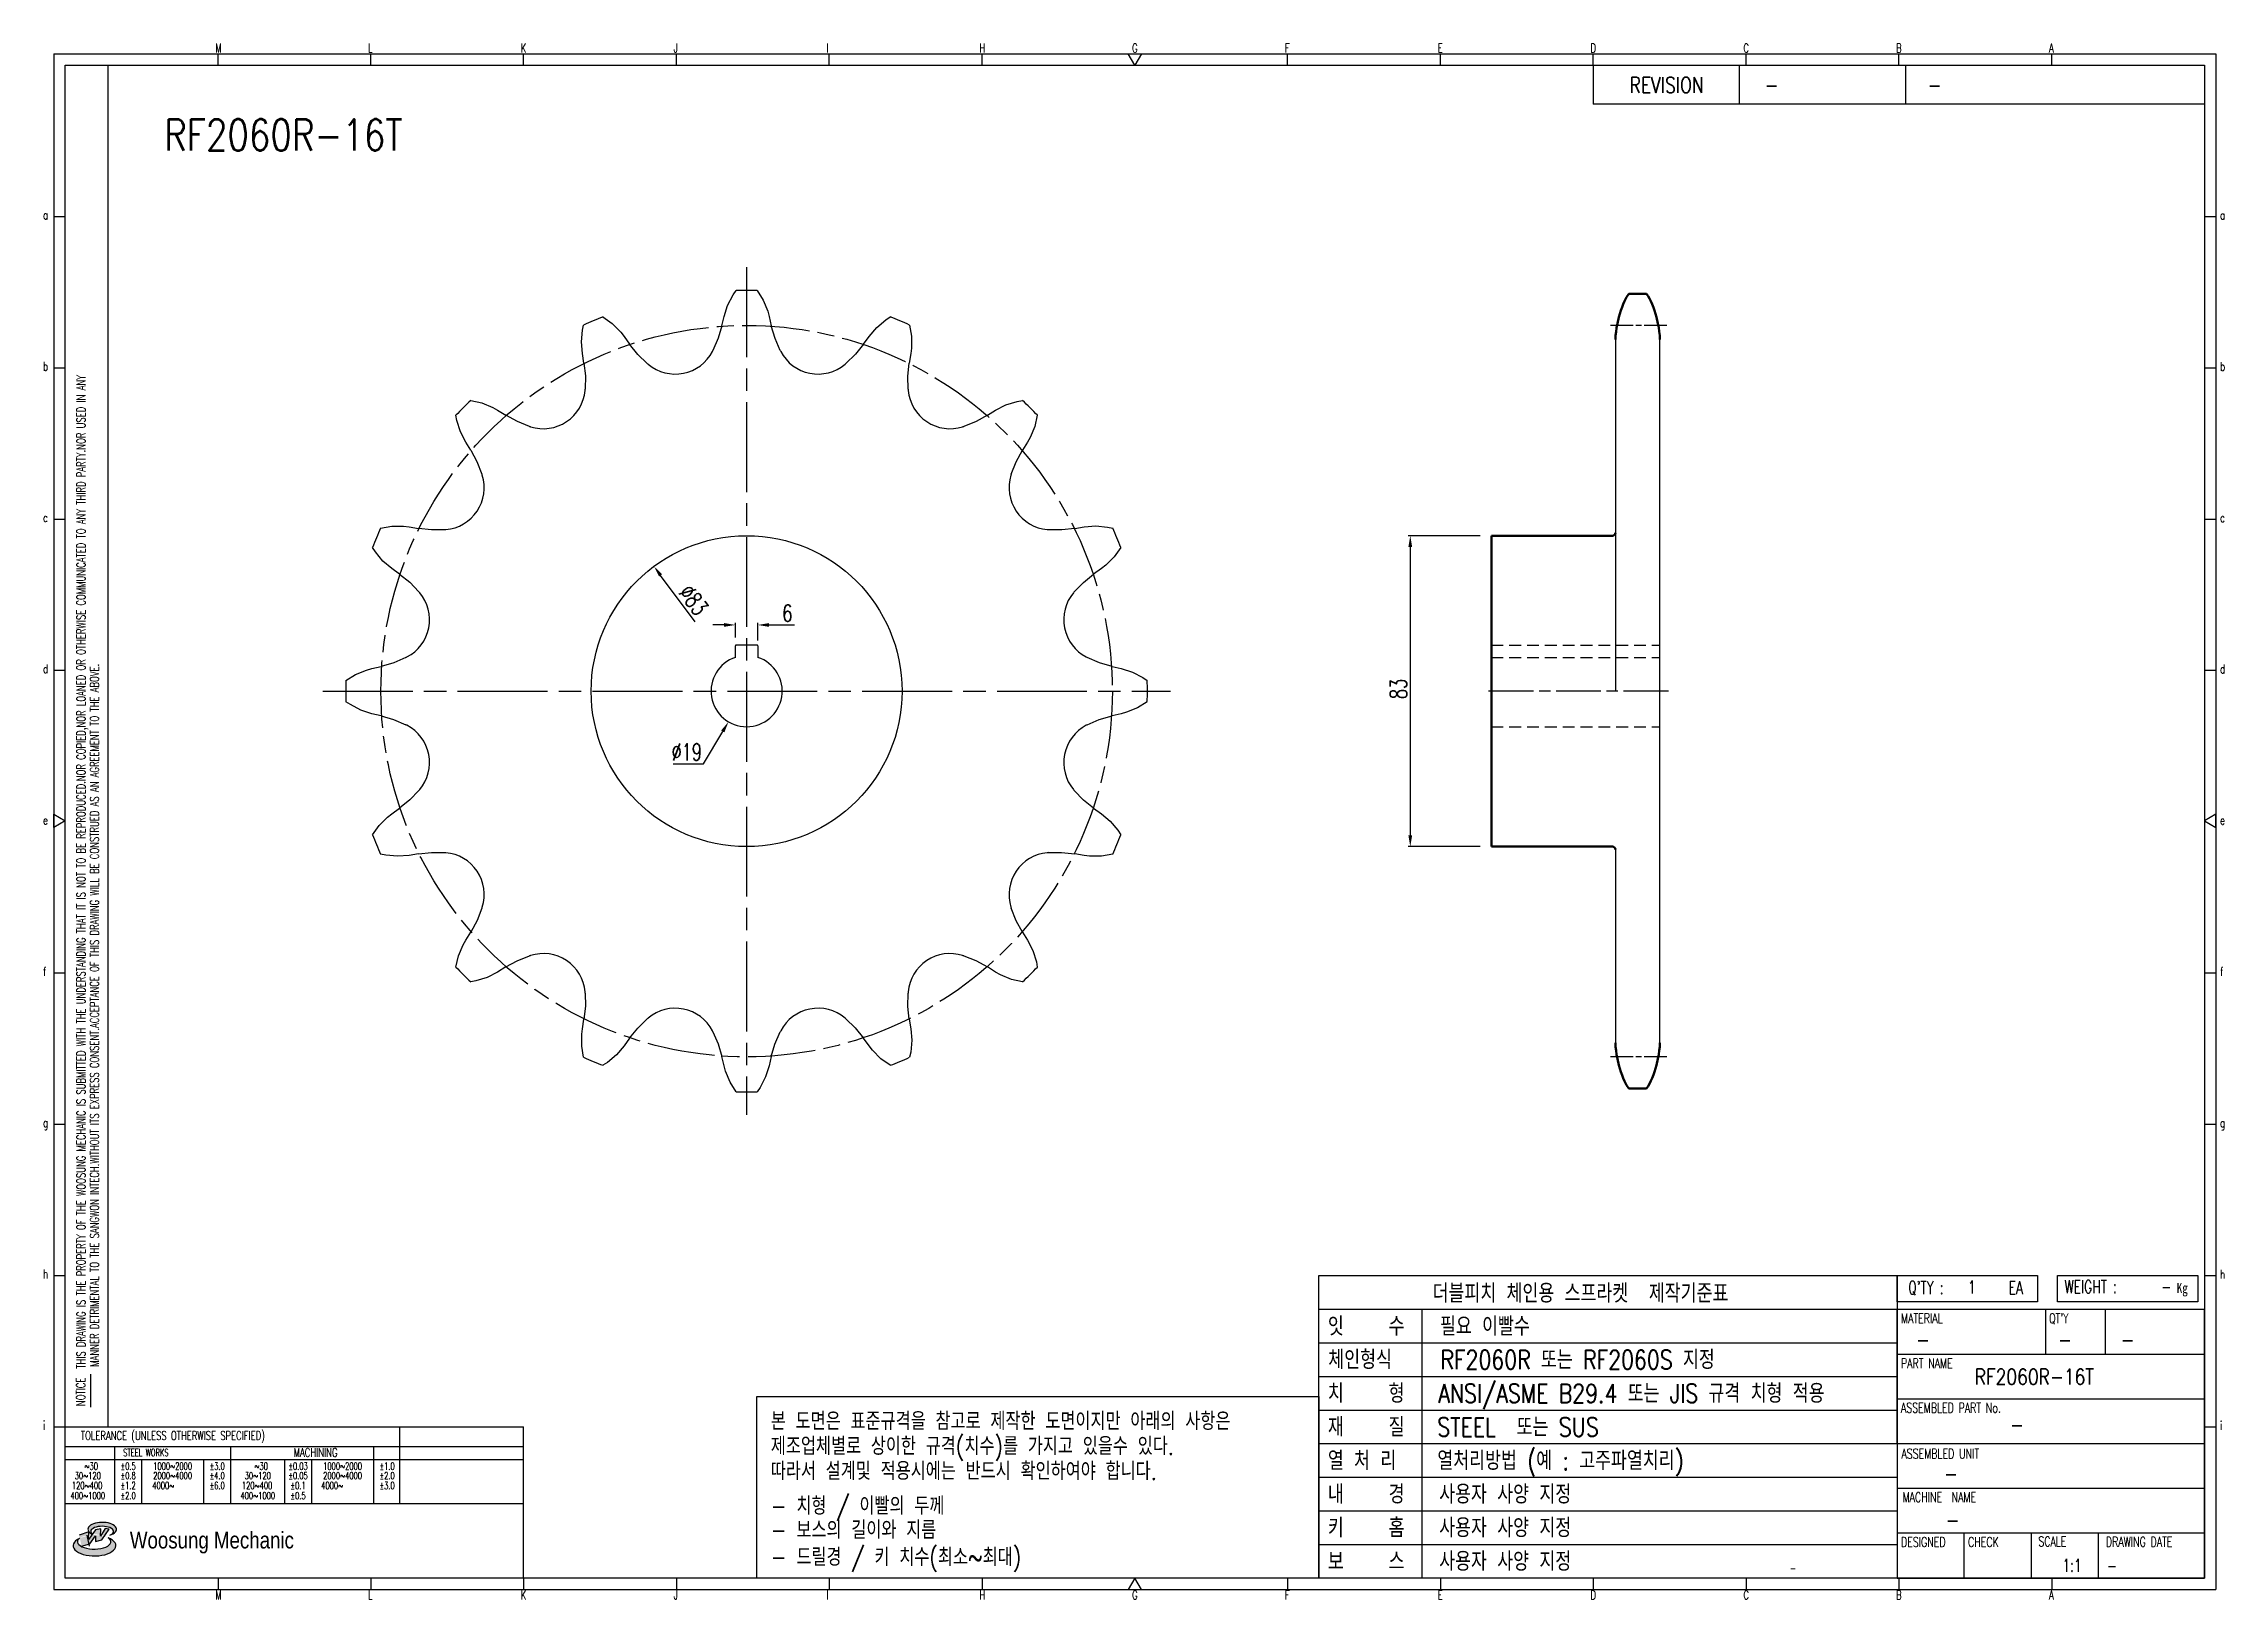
# Model space of a CAD drawing. Header units: millimetres. Extents: x 3704 to 4286, y -1905 to -1489.
import ezdxf
from ezdxf.enums import TextEntityAlignment as Align

# ---------------------------------------------------------------- set-up
doc = ezdxf.new("R2010")
doc.units = ezdxf.units.MM
for name, pattern in [('AM_ISO08W050', [18, 12, -1.5, 3, -1.5]), ('AM_ISO08W050x2', [9, 6, -0.75, 1.5, -0.75]), ('HIDDEN', [9.525, 6.35, -3.175])]:
    doc.linetypes.add(name, pattern=pattern)
for name, color, linetype, lineweight in [('AM_0', 7, 'Continuous', 50), ('CEN1', 1, 'AM_ISO08W050', 25), ('PEN_RF1', 6, 'AM_ISO08W050x2', 25)]:
    doc.layers.add(name, color=color, linetype=linetype, lineweight=lineweight)
for name, color, linetype in [('HIDDEN_RF1', 3, 'HIDDEN'), ('S-DIM', 7, 'Continuous'), ('TITLE', 7, 'Continuous'), ('도면레이아웃', 7, 'Continuous')]:
    doc.layers.add(name, color=color, linetype=linetype)
doc.styles.add('HAN', font='ROMANS.shx', dxfattribs={"width": 0.7, "bigfont": 'whgtxt.shx'})
doc.styles.add('HKD_ST2', font='romans.shx', dxfattribs={"width": 0.7, "height": 4, "bigfont": '@extfont2.shx'})
doc.styles.add('HSG', font='SIMPLEX.shx', dxfattribs={"width": 0.7, "bigfont": 'HSG.shx'})
doc.styles.add('ROMANS', font='romans.shx', dxfattribs={"width": 0.7, "bigfont": 'whgtxt.shx'})
doc.styles.add('SLDTEXTSTYLE4', font='arial.ttf', dxfattribs={"width": 0.8})
doc.dimstyles.new('RF-S3', dxfattribs={"dimscale": 3, "dimtxt": 1.5, "dimasz": 1, "dimexe": 0.2, "dimexo": 1, "dimgap": 0.3, "dimtad": 1, "dimtoh": 1, "dimdec": 1, "dimrnd": 0.01, "dimzin": 9, "dimdsep": 46, "dimtxsty": 'HSG', "dimcen": 0, "dimclrd": 1, "dimclre": 1, "dimclrt": 150, "dimazin": 2, "dimtp": 1, "dimtm": 1, "dimtfac": 0.5, "dimtdec": 1, "dimtofl": 0, "dimtmove": 0, "dimatfit": 3, "dimfxl": 0, "dimtvp": 1, "dimtolj": 2, "dimlwd": -1, "dimlwe": -1, "dimarcsym": 0})

# ---------------------------------------------------------------- blocks, each defined once
blk = doc.blocks.new('SUYWSHJH')
at = {"layer": '도면레이아웃'}
h = blk.add_hatch(color=10, dxfattribs=at)
h.paths.add_polyline_path([(1.544, 35.177), (1.554, 34.966), (1.779, 35.034), (2.054, 35.422), (1.908, 35.446), (1.728, 35.167), (1.741, 35.439), (1.547, 35.405), (1.292, 35.041), (1.295, 35.33), (0.943, 35.208), (1.03, 34.8), (1.336, 34.885)])
edge = h.paths.add_edge_path()
edge.add_ellipse((1.795, 35.421), major_axis=(-0.53, 0), ratio=0.487785, start_angle=122.36065, end_angle=403.39574)
edge.add_line((1.411, 35.244), (1.419, 35.261))
edge.add_ellipse((1.798, 35.344), major_axis=(-0.423, 0), ratio=0.444396, start_angle=131.58977, end_angle=386.19408, ccw=False)
edge = h.paths.add_edge_path()
edge.add_ellipse((1.512, 34.815), major_axis=(-0.793, 0), ratio=0.480113, start_angle=314.67633, end_angle=590.85213)
edge.add_ellipse((1.501, 34.958), major_axis=(-0.62, 0), ratio=0.43311, start_angle=331.7024, end_angle=574.42495, ccw=False)
for p, q in [((0, 90.118), (80.15, 90.118)), ((0, 90.118), (0, 33.191)), ((6.089, 89.693), (6.089, 90.118)), ((11.753, 89.693), (11.753, 90.118)), ((17.418, 89.693), (17.418, 90.118)), ((23.082, 89.693), (23.082, 90.118)), ((28.746, 89.693), (28.746, 90.118)), ((34.411, 89.693), (34.411, 90.118)), ((45.739, 89.693), (45.739, 90.118)), ((51.404, 89.693), (51.404, 90.118)), ((57.068, 89.693), (57.068, 90.118)), ((62.732, 89.693), (62.732, 90.118)), ((68.397, 89.693), (68.397, 90.118)), ((74.061, 89.693), (74.061, 90.118)), ((80.15, 90.118), (80.15, 33.191)), ((0, 84.085), (0.425, 84.085)), ((79.725, 84.085), (80.15, 84.085)), ((0, 78.478), (0.425, 78.478)), ((79.725, 78.478), (80.15, 78.478)), ((0, 72.87), (0.425, 72.87)), ((79.725, 72.87), (80.15, 72.87)), ((0, 67.262), (0.425, 67.262)), ((79.725, 67.262), (80.15, 67.262)), ((0, 56.047), (0.425, 56.047)), ((79.725, 56.047), (80.15, 56.047)), ((0, 50.439), (0.425, 50.439)), ((79.725, 50.439), (80.15, 50.439)), ((0, 44.832), (0.425, 44.832)), ((79.725, 44.832), (80.15, 44.832)), ((1.377, 39.947), (1.377, 41.174)), ((0, 39.224), (0.425, 39.224)), ((79.725, 39.224), (80.15, 39.224)), ((0, 33.191), (80.15, 33.191)), ((6.089, 33.616), (6.089, 33.191)), ((11.753, 33.616), (11.753, 33.191)), ((17.418, 33.616), (17.418, 33.191)), ((23.082, 33.616), (23.082, 33.191)), ((28.746, 33.616), (28.746, 33.191)), ((34.411, 33.616), (34.411, 33.191)), ((45.739, 33.616), (45.739, 33.191)), ((51.404, 33.616), (51.404, 33.191)), ((57.068, 33.616), (57.068, 33.191)), ((62.732, 33.616), (62.732, 33.191)), ((68.397, 33.616), (68.397, 33.191)), ((74.061, 33.616), (74.061, 33.191))]:
    blk.add_line(p, q)
at = {"color": 2}
for p, q in [((2.017, 39.224), (2.017, 89.693)), ((0.425, 39.224), (17.418, 39.224)), ((12.816, 39.224), (12.816, 36.382)), ((17.418, 33.616), (17.418, 39.224)), ((0.425, 38.487), (17.418, 38.487)), ((0.425, 38.012), (17.418, 38.012)), ((2.257, 38.487), (2.257, 36.382)), ((3.257, 38.012), (3.257, 36.382)), ((5.557, 38.012), (5.557, 36.382)), ((6.557, 38.5), (6.557, 36.382)), ((8.557, 38.012), (8.557, 36.382)), ((9.557, 38.026), (9.557, 36.382)), ((11.857, 38.487), (11.857, 36.382)), ((0.425, 36.382), (17.418, 36.382))]:
    blk.add_line(p, q, dxfattribs=at)
at = {"color": 6, "ltscale": 0.5}
for p, q in [((57.068, 89.693), (57.068, 88.246)), ((62.47, 89.693), (62.47, 88.246)), ((68.635, 89.693), (68.635, 88.246)), ((79.725, 88.246), (57.068, 88.246)), ((68.336, 38.59), (68.336, 43.563)), ((79.725, 43.563), (68.336, 43.563)), ((73.827, 43.563), (73.827, 41.905)), ((76.037, 43.563), (76.037, 41.905)), ((79.725, 38.59), (79.725, 43.563)), ((79.725, 41.905), (68.336, 41.905)), ((79.725, 40.248), (68.336, 40.248)), ((68.336, 38.59), (68.336, 33.616)), ((79.725, 38.59), (68.336, 38.59)), ((79.725, 33.616), (79.725, 38.59)), ((79.725, 36.932), (68.336, 36.932)), ((79.725, 35.274), (68.336, 35.274)), ((70.822, 33.616), (70.822, 35.274)), ((73.309, 33.616), (73.309, 35.274)), ((75.796, 33.616), (75.796, 35.274)), ((68.336, 33.616), (79.725, 33.616))]:
    blk.add_line(p, q, dxfattribs=at)
for points in [[(40.075, 89.693), (39.83, 90.118), (40.32, 90.118)], [(0.425, 89.693), (79.725, 89.693), (79.725, 33.616), (0.425, 33.616)], [(0.425, 61.679), (0, 61.433), (0, 61.924)], [(79.725, 61.679), (80.15, 61.433), (80.15, 61.924)], [(40.075, 33.616), (39.83, 33.191), (40.32, 33.191)]]:
    blk.add_lwpolyline(points, close=True)
at = {"layer": 'TITLE', "color": 20}
for p, q in [((68.336, 43.851), (68.336, 44.826)), ((68.336, 44.826), (73.54, 44.826)), ((73.54, 44.826), (73.54, 43.851)), ((74.277, 43.851), (74.277, 44.826)), ((74.277, 44.826), (79.481, 44.826)), ((79.481, 44.826), (79.481, 43.851)), ((73.54, 43.851), (68.336, 43.851)), ((79.481, 43.851), (74.277, 43.851))]:
    blk.add_line(p, q, dxfattribs=at)
at = {"layer": '도면레이아웃'}
for p, q in [((1.295, 35.33), (0.943, 35.208)), ((1.03, 34.8), (1.336, 34.885)), ((1.224, 35.208), (1.311, 34.8)), ((1.224, 35.208), (1.224, 35.208)), ((1.547, 35.405), (1.292, 35.041)), ((1.292, 35.041), (1.295, 35.33)), ((1.336, 34.885), (1.544, 35.177)), ((1.419, 35.261), (1.411, 35.244)), ((1.544, 35.177), (1.554, 34.966)), ((1.741, 35.439), (1.547, 35.405)), ((1.554, 34.966), (1.779, 35.034)), ((1.908, 35.446), (1.728, 35.167)), ((1.728, 35.167), (1.741, 35.439)), ((1.779, 35.034), (2.054, 35.422)), ((2.054, 35.422), (1.908, 35.446))]:
    blk.add_line(p, q, dxfattribs=at)
for centre, major_axis, ratio, start_param, end_param in [((1.795, 35.421), (-0.53, 0), 0.487785, 2.135596, 7.040584), ((1.512, 34.815), (-0.793, 0), 0.480113, 5.492138, 10.312315), ((1.501, 34.958), (-0.62, 0), 0.43311, 5.789299, 10.025607), ((1.798, 35.344), (-0.423, 0), 0.444396, 2.296675, 6.740358)]:
    blk.add_ellipse(centre, major_axis=major_axis, ratio=ratio, start_param=start_param, end_param=end_param, dxfattribs=at)
at = {"color": 4, "style": 'HKD_ST2', "width": 0.7}
for s, p in [('M', (5.988, 90.164)), ('L', (11.652, 90.164)), ('K', (17.316, 90.164)), ('J', (22.981, 90.164)), ('I', (28.645, 90.164)), ('H', (34.309, 90.164)), ('G', (39.974, 90.164)), ('F', (45.638, 90.164)), ('E', (51.302, 90.164)), ('D', (56.967, 90.164)), ('C', (62.631, 90.164)), ('B', (68.295, 90.164)), ('A', (73.96, 90.164)), ('a', (-0.395, 83.976)), ('a', (80.305, 83.97)), ('b', (-0.395, 78.368)), ('b', (80.305, 78.362)), ('c', (-0.395, 72.76)), ('c', (80.305, 72.754)), ('d', (-0.395, 67.153)), ('d', (80.305, 67.147)), ('e', (-0.395, 61.545)), ('e', (80.305, 61.539)), ('f', (-0.395, 55.937)), ('f', (80.305, 55.931)), ('g', (-0.395, 50.33)), ('g', (80.305, 50.324)), ('h', (-0.395, 44.722)), ('h', (80.305, 44.716)), ('i', (-0.395, 39.114)), ('i', (80.305, 39.108)), ('M', (5.988, 32.824)), ('L', (11.652, 32.824)), ('K', (17.316, 32.824)), ('J', (22.981, 32.824)), ('I', (28.645, 32.824)), ('H', (34.309, 32.824)), ('G', (39.974, 32.824)), ('F', (45.638, 32.824)), ('E', (51.302, 32.824)), ('D', (56.967, 32.824)), ('C', (62.631, 32.824)), ('B', (68.295, 32.824)), ('A', (73.96, 32.824))]:
    blk.add_text(s, height=0.326, dxfattribs=at).set_placement(p)
for s, height, style, width, p in [('REVISION', 0.5806, 'HAN', 0.8, (58.415, 88.664)), ('-', 0.581, 'HAN', 0.8, (63.426, 88.664)), ('-', 0.581, 'HAN', 0.8, (69.468, 88.664)), ("Q'TY : ", 0.4746, 'HKD_ST2', 0.7, (68.743, 44.143)), ('1', 0.475, 'HKD_ST2', 0.7, (70.957, 44.165)), ('EA', 0.4746, 'HKD_ST2', 0.7, (72.464, 44.143)), ('WEIGHT : ', 0.4746, 'HKD_ST2', 0.7, (74.536, 44.176)), ('-', 0.581, 'HAN', 0.8, (69.029, 42.157)), ('-', 0.581, 'HAN', 0.8, (74.289, 42.157)), ('-', 0.581, 'HAN', 0.8, (76.623, 42.157)), ('-', 0.581, 'HAN', 0.8, (72.515, 39.013)), ('-', 0.581, 'HAN', 0.8, (70.067, 37.189)), ('-', 0.581, 'HAN', 0.8, (70.126, 35.48)), ('1:1', 0.4746, 'HKD_ST2', 0.7, (74.458, 33.848)), ('-', 0.475, 'HKD_ST2', 0.7, (76.112, 33.837))]:
    blk.add_text(s, height=height, dxfattribs=dict(style=style, width=width)).set_placement(p)
at = {"color": 2, "style": 'HKD_ST2', "width": 0.7}
for s, p in [(' THIS DRAWING IS THE PROPERTY OF THE WOOSUNG MECHANIC IS SUBMITTED WITH THE UNDERSTANDING THAT IT IS NOT TO BE REPRODUCED.NOR COPIED,NOR LOANED OR OTHERWISE COMMUNICATED TO ANY THIRD PARTY.NOR USED IN ANY', (1.173, 41.217)), ('MANNER DETRIMENTAL TO THE SANGWON INTECH.WITHOUT ITS EXPRESS CONSENT.ACCEPTANCE OF THIS DRAWING WILL BE CONSTRUED AS AN AGREEMENT TO THE ABOVE.', (1.672, 41.447))]:
    blk.add_text(s, height=0.326266, rotation=90, dxfattribs=at).set_placement(p)
at = {"style": 'HKD_ST2', "width": 0.7}
blk.add_text('-', height=0.475, dxfattribs=at).set_placement((78.499, 44.176), align=Align.RIGHT)
at = {"color": 4, "style": 'HKD_ST2', "width": 0.7}
for s, height, p in [('MATERIAL', 0.3651, (68.474, 43.425)), ("QT'Y", 0.3651, (73.965, 43.425)), ('PART NAME', 0.3651, (68.474, 41.756)), ('ASSEMBLED PART No.', 0.36511, (68.474, 40.109)), ('ASSEMBLED UNIT', 0.36511, (68.49, 38.408)), ('MACHINE  NAME', 0.36511, (68.532, 36.794)), ('DESIGNED', 0.3651, (68.474, 35.136)), ('CHECK', 0.3651, (70.961, 35.136)), ('SCALE', 0.3651, (73.566, 35.153)), ('DRAWING DATE', 0.36511, (76.071, 35.141))]:
    blk.add_text(s, height=height, dxfattribs=at).set_placement(p, align=Align.TOP_LEFT)
at = {"style": 'HKD_ST2', "width": 0.7}
blk.add_text('NOTICE', height=0.3263, rotation=90, dxfattribs=at).set_placement((1.163, 39.988))
for s, height, style, width, p in [('TOLERANCE (UNLESS OTHERWISE SPECIFIED)', 0.32627, 'HKD_ST2', 0.7, (4.417, 38.896)), ('-', 0.326, 'ROMANS', 0.65, (64.469, 33.975))]:
    blk.add_text(s, height=height, dxfattribs=dict(style=style, width=width)).set_placement(p, align=Align.MIDDLE_CENTER)
at = {"color": 4, "style": 'HKD_ST2', "width": 0.7}
for s, height, p in [('STEEL WORKS', 0.26101, (3.416, 38.268)), ('MACHINING', 0.3263, (9.707, 38.27)), ('%%P0.5', 0.261, (2.757, 37.762)), ('%%P0.8', 0.261, (2.757, 37.411)), ('%%P3.0', 0.261, (6.057, 37.762)), ('%%P4.0', 0.261, (6.057, 37.411)), ('%%P0.03', 0.261, (9.057, 37.762)), ('%%P0.05', 0.261, (9.057, 37.411)), ('%%P1.0', 0.261, (12.357, 37.762)), ('%%P2.0', 0.261, (12.357, 37.411)), ('%%P1.2', 0.261, (2.757, 37.045)), ('%%P2.0', 0.261, (2.757, 36.67)), ('%%P6.0', 0.261, (6.057, 37.045)), ('%%P0.1', 0.261, (9.057, 37.045)), ('%%P0.5', 0.261, (9.057, 36.67)), ('%%P3.0', 0.261, (12.357, 37.045))]:
    blk.add_text(s, height=height, dxfattribs=at).set_placement(p, align=Align.MIDDLE)
for s, height, p in [('30%%126120', 0.261, (1.263, 37.411)), ('%%12630', 0.261, (1.389, 37.762)), ('2000%%1264000', 0.26101, (4.407, 37.411)), ('1000%%1262000', 0.26101, (4.407, 37.762)), ('30%%126120', 0.261, (7.563, 37.411)), ('%%12630', 0.261, (7.689, 37.762)), ('2000%%1264000', 0.26101, (10.707, 37.411)), ('1000%%1262000', 0.26101, (10.707, 37.762)), ('400%%1261000', 0.26101, (1.263, 36.67)), ('120%%126400', 0.26101, (1.237, 37.045)), ('4000%%126', 0.261, (4.061, 37.045)), ('400%%1261000', 0.26101, (7.563, 36.67)), ('120%%126400', 0.26101, (7.537, 37.045)), ('4000%%126', 0.261, (10.321, 37.045))]:
    blk.add_text(s, height=height, dxfattribs=at).set_placement(p, align=Align.MIDDLE_CENTER)
at = {"color": 1, "style": 'SLDTEXTSTYLE4', "width": 0.8}
blk.add_text('Woosung Mechanic', height=0.61957, dxfattribs=at).set_placement((2.822, 34.711))
at = {"layer": 'TITLE', "width": 0.8}
blk.add_text('Kg', height=0.3789, dxfattribs=at).set_placement((78.694, 44.176))
blk = doc.blocks.new('RF20604')
at = {"color": 150}
for p, q in [((1275.22, 18.47), (1365.55, 18.47)), ((1275.22, 18.47), (1365.55, 18.47)), ((1291.34, 18.47), (1291.34, -23.5)), ((1275.22, 13.23), (1365.55, 13.23)), ((1275.22, 7.98), (1365.55, 7.98)), ((1275.22, 2.73), (1365.55, 2.73)), ((1275.22, -2.51), (1365.55, -2.51)), ((1275.22, -7.76), (1365.55, -7.76)), ((1275.22, -13), (1365.55, -13)), ((1275.22, -18.25), (1365.55, -18.25))]:
    blk.add_line(p, q, dxfattribs=at)
blk.add_lwpolyline([(1275.22, 23.72), (1365.55, 23.72), (1365.55, -23.5), (1275.22, -23.5)], close=True, dxfattribs=at)
blk.add_lwpolyline([(1187.47, 4.85), (1275.22, 4.85), (1275.22, -23.5), (1187.47, -23.5)], close=True)
at = {"color": 150, "style": 'HAN', "width": 0.8}
for s, height, p in [('더블피치 체인용 스프라켓  제작기준표', 2.9346, (1293, 19.48)), ('잇    수 ', 2.935, (1276.65, 14.34)), ('필요 이빨수', 2.935, (1294.15, 14.34)), ('체인형식 ', 2.935, (1276.72, 9.12)), ('RF2060R 또는 RF2060S 지정', 2.9346, (1294.22, 9.12)), ('치    형', 2.935, (1276.65, 3.85)), ('ANSI/ASME B29.4 또는 JIS 규격 치형 적용', 2.9346, (1293.88, 3.85)), ('재    질', 2.935, (1276.65, -1.4)), ('STEEL  또는 SUS', 2.9346, (1293.74, -1.4)), ('열처리방법 (예 : 고주파열치리)', 2.9346, (1293.74, -6.64)), ('열 처 리', 2.935, (1276.65, -6.64)), ('내    경', 2.935, (1276.65, -11.89)), ('사용자 사양 지정', 2.935, (1294.03, -11.89)), ('키    홈', 2.935, (1276.65, -17.13)), ('사용자 사양 지정', 2.935, (1294.03, -17.13)), ('보    스', 2.935, (1276.65, -22.38)), ('사용자 사양 지정', 2.935, (1294.03, -22.38))]:
    blk.add_text(s, height=height, dxfattribs=at).set_placement(p)
at = {"style": 'HAN', "width": 0.8}
for s, p in [('본 도면은 표준규격을 참고로 제작한 도면이지만 아래의 사항은', (1189.67, -0.4)), ('제조업체별로 상이한 규격(치수)를 가지고 있을수 있다.', (1189.67, -4.29)), ('따라서 설계및 적용시에는 반드시 확인하여야 합니다.', (1189.67, -8.18)), ('- 치형 / 이빨의 두께', (1189.67, -13.62)), ('- 보스의 길이와 지름', (1189.67, -17.38)), ('- 드릴경 / 키 치수(최소~최대)', (1189.67, -21.61))]:
    blk.add_text(s, height=2.7767, dxfattribs=at).set_placement(p)
blk = doc.blocks.new('*D3')
at = {"layer": 'Defpoints', "color": 0, "transparency": 16777216}
for p in [(3866.91, -1628.83), (3916.4, -1695.47)]:
    blk.add_point(p, dxfattribs=at)
at = {"layer": 'S-DIM', "color": 1, "transparency": 16777216}
blk.add_line((3877.88, -1643.61), (3868.7, -1631.24), dxfattribs=at)
blk.add_solid([(3869.1, -1630.94), (3868.3, -1631.54), (3866.91, -1628.83)], dxfattribs=at)
at = {"layer": 'S-DIM', "color": 150, "transparency": 16777216, "insert": (3877.51, -1637.81), "char_height": 4.5, "attachment_point": 5, "rotation": 306.60108, "style": 'HSG'}
blk.add_mtext('\\A2;∅83', dxfattribs=at)
blk = doc.blocks.new('*D4')
at = {"layer": 'Defpoints', "color": 0, "transparency": 16777216}
for p in [(3896.5, -1653.98), (3886.82, -1670.32)]:
    blk.add_point(p, dxfattribs=at)
at = {"layer": 'S-DIM', "color": 1, "transparency": 16777216}
for p, q in [((3880.17, -1681.54), (3885.29, -1672.91)), ((3872.07, -1681.54), (3880.17, -1681.54))]:
    blk.add_line(p, q, dxfattribs=at)
blk.add_solid([(3884.86, -1672.65), (3885.72, -1673.16), (3886.82, -1670.32)], dxfattribs=at)
at = {"layer": 'S-DIM', "color": 150, "transparency": 16777216, "insert": (3875.67, -1678.39), "char_height": 4.5, "attachment_point": 5, "style": 'HSG'}
blk.add_mtext('\\A2;∅19', dxfattribs=at)
blk = doc.blocks.new('*D5')
at = {"layer": 'Defpoints', "color": 0, "transparency": 16777216}
for p in [(3894.66, -1644.48), (3888.66, -1650.8), (3894.66, -1651.59)]:
    blk.add_point(p, dxfattribs=at)
at = {"layer": 'S-DIM', "color": 1, "transparency": 16777216}
for p, q in [((3885.66, -1644.48), (3882.66, -1644.48)), ((3888.66, -1647.8), (3888.66, -1643.88)), ((3894.66, -1648.59), (3894.66, -1643.88)), ((3897.66, -1644.48), (3904.41, -1644.48))]:
    blk.add_line(p, q, dxfattribs=at)
for points in [[(3885.66, -1643.98), (3885.66, -1644.98), (3888.66, -1644.48)], [(3897.66, -1643.98), (3897.66, -1644.98), (3894.66, -1644.48)]]:
    blk.add_solid(points, dxfattribs=at)
at = {"layer": 'S-DIM', "color": 150, "transparency": 16777216, "insert": (3902.53, -1641.33), "char_height": 4.5, "attachment_point": 5, "style": 'HSG'}
blk.add_mtext('\\A2;6', dxfattribs=at)
blk = doc.blocks.new('*D6')
at = {"layer": 'Defpoints', "color": 0, "transparency": 16777216}
for p in [(4090.5, -1620.65), (4068.84, -1703.65), (4090.5, -1703.65)]:
    blk.add_point(p, dxfattribs=at)
at = {"layer": 'S-DIM', "color": 1, "transparency": 16777216}
for p, q in [((4087.5, -1620.65), (4068.24, -1620.65)), ((4068.84, -1623.65), (4068.84, -1700.65)), ((4087.5, -1703.65), (4068.24, -1703.65))]:
    blk.add_line(p, q, dxfattribs=at)
for points in [[(4068.34, -1623.65), (4069.34, -1623.65), (4068.84, -1620.65)], [(4068.34, -1700.65), (4069.34, -1700.65), (4068.84, -1703.65)]]:
    blk.add_solid(points, dxfattribs=at)
at = {"layer": 'S-DIM', "color": 150, "transparency": 16777216, "insert": (4065.69, -1661.56), "char_height": 4.5, "attachment_point": 5, "rotation": 90, "style": 'HSG'}
blk.add_mtext('\\A2;83', dxfattribs=at)

msp = doc.modelspace()

# ---------------------------------------------------------------- linework, layer by layer
for p, q in [((3885.06, -1564.6), (3885.64, -1562.12)), ((3897.68, -1562.12), (3898.25, -1564.6)), ((3858.94, -1567.43), (3860.42, -1569.5)), ((3922.9, -1569.5), (3924.38, -1567.43)), ((4123.6, -1568.24), (4123.6, -1662.15)), ((4135.5, -1756.06), (4135.5, -1568.24)), ((3848.23, -1574.55), (3847.81, -1572.03)), ((3935.5, -1572.03), (3935.08, -1574.55)), ((3825.18, -1587.16), (3827.34, -1588.51)), ((3955.97, -1588.51), (3958.13, -1587.16)), ((3818.02, -1597.83), (3816.67, -1595.67)), ((3966.65, -1595.67), (3965.3, -1597.83)), ((3801.54, -1618.31), (3804.05, -1618.73)), ((3979.26, -1618.73), (3981.77, -1618.31)), ((3799.01, -1630.91), (3796.93, -1629.43)), ((3986.38, -1629.43), (3984.3, -1630.91)), ((3888.66, -1653.14), (3888.66, -1650.05)), ((3894.46, -1649.85), (3888.86, -1649.85)), ((3894.66, -1650.05), (3894.66, -1653.14)), ((3791.62, -1656.13), (3794.11, -1655.56)), ((3989.21, -1655.56), (3991.69, -1656.13)), ((3794.11, -1668.74), (3791.62, -1668.17)), ((3991.69, -1668.17), (3989.21, -1668.74)), ((3796.93, -1694.87), (3799.01, -1693.39)), ((3984.3, -1693.39), (3986.38, -1694.87)), ((3804.05, -1705.57), (3801.54, -1705.99)), ((3981.77, -1705.99), (3979.26, -1705.57)), ((4123.6, -1704.45), (4123.6, -1756.06)), ((3816.67, -1728.63), (3818.02, -1726.47)), ((3965.3, -1726.47), (3966.65, -1728.63)), ((3827.34, -1735.79), (3825.18, -1737.14)), ((3958.13, -1737.14), (3955.97, -1735.79)), ((3847.81, -1752.26), (3848.23, -1749.75)), ((3935.08, -1749.75), (3935.5, -1752.26)), ((3860.42, -1754.8), (3858.94, -1756.87)), ((3924.38, -1756.87), (3922.9, -1754.8)), ((3885.64, -1762.18), (3885.06, -1759.7)), ((3898.25, -1759.7), (3897.68, -1762.18))]:
    msp.add_line(p, q)
for points in [[(3885.64, -1562.12), (3886.59, -1559.15), (3888.05, -1556.35), (3888.85, -1555.19)], [(3894.46, -1555.19), (3896.08, -1557.77), (3897.29, -1560.71), (3897.68, -1562.12)], [(3847.81, -1572.03), (3847.56, -1568.93), (3847.83, -1565.79), (3848.13, -1564.4)], [(3853.31, -1562.26), (3855.8, -1564.02), (3858.04, -1566.27), (3858.94, -1567.43)], [(3885.06, -1564.6), (3884.09, -1567.92), (3882.67, -1571.18)], [(3900.64, -1571.18), (3899.25, -1567.99), (3898.25, -1564.6)], [(3924.38, -1567.43), (3926.39, -1565.05), (3928.81, -1563.02), (3930, -1562.26)], [(3935.18, -1564.4), (3935.69, -1567.41), (3935.68, -1570.58), (3935.5, -1572.03)], [(3865.14, -1574.67), (3862.64, -1572.25), (3860.42, -1569.5)], [(3922.9, -1569.5), (3920.72, -1572.19), (3918.17, -1574.67)], [(3848.23, -1574.55), (3848.6, -1577.99), (3848.55, -1581.55)], [(3934.76, -1581.55), (3934.71, -1578.06), (3935.08, -1574.55)], [(3816.67, -1595.67), (3815.24, -1592.9), (3814.29, -1589.89), (3814.04, -1588.5)], [(3818.01, -1584.53), (3820.97, -1585.21), (3823.91, -1586.43), (3825.18, -1587.16)], [(3833.68, -1591.48), (3830.45, -1590.2), (3827.34, -1588.51)], [(3955.97, -1588.51), (3952.94, -1590.16), (3949.63, -1591.48)], [(3958.13, -1587.16), (3960.9, -1585.74), (3963.91, -1584.79), (3965.31, -1584.53)], [(3969.27, -1588.5), (3968.59, -1591.47), (3967.37, -1594.4), (3966.65, -1595.67)], [(3818.02, -1597.83), (3819.67, -1600.87), (3820.98, -1604.18)], [(3962.33, -1604.18), (3963.61, -1600.94), (3965.3, -1597.83)], [(3793.91, -1618.62), (3796.91, -1618.12), (3800.09, -1618.12), (3801.54, -1618.31)], [(3981.77, -1618.31), (3984.88, -1618.05), (3988.02, -1618.33), (3989.4, -1618.62)], [(3796.93, -1629.43), (3794.56, -1627.41), (3792.53, -1625), (3791.76, -1623.81)], [(3811.05, -1619.04), (3807.57, -1619.1), (3804.05, -1618.73)], [(3979.26, -1618.73), (3975.82, -1619.09), (3972.26, -1619.04)], [(3991.55, -1623.81), (3989.78, -1626.29), (3987.53, -1628.53), (3986.38, -1629.43)], [(3799.01, -1630.91), (3801.7, -1633.08), (3804.18, -1635.64)], [(3979.13, -1635.64), (3981.56, -1633.13), (3984.3, -1630.91)], [(3800.69, -1653.17), (3797.49, -1654.55), (3794.11, -1655.56)], [(3989.21, -1655.56), (3985.89, -1654.58), (3982.62, -1653.17)], [(3784.69, -1659.34), (3787.27, -1657.73), (3790.21, -1656.51), (3791.62, -1656.13)], [(3991.69, -1656.13), (3994.66, -1657.08), (3997.45, -1658.54), (3998.62, -1659.34)], [(3791.62, -1668.17), (3788.66, -1667.22), (3785.86, -1665.76), (3784.69, -1664.96)], [(3998.62, -1664.96), (3996.04, -1666.57), (3993.1, -1667.78), (3991.69, -1668.17)], [(3794.11, -1668.74), (3797.42, -1669.72), (3800.69, -1671.13)], [(3982.62, -1671.13), (3985.82, -1669.75), (3989.21, -1668.74)], [(3804.18, -1688.66), (3801.76, -1691.17), (3799.01, -1693.39)], [(3984.3, -1693.39), (3981.61, -1691.22), (3979.13, -1688.66)], [(3791.76, -1700.49), (3793.53, -1698.01), (3795.78, -1695.76), (3796.93, -1694.87)], [(3986.38, -1694.87), (3988.75, -1696.89), (3990.78, -1699.3), (3991.55, -1700.49)], [(3801.54, -1705.99), (3798.44, -1706.25), (3795.29, -1705.97), (3793.91, -1705.67)], [(3804.05, -1705.57), (3807.49, -1705.21), (3811.05, -1705.26)], [(3972.26, -1705.26), (3975.74, -1705.2), (3979.26, -1705.57)], [(3989.4, -1705.67), (3986.4, -1706.18), (3983.22, -1706.18), (3981.77, -1705.99)], [(3820.98, -1720.12), (3819.7, -1723.36), (3818.02, -1726.47)], [(3965.3, -1726.47), (3963.64, -1723.43), (3962.33, -1720.12)], [(3814.04, -1735.8), (3814.72, -1732.83), (3815.94, -1729.9), (3816.67, -1728.63)], [(3966.65, -1728.63), (3968.07, -1731.4), (3969.02, -1734.41), (3969.27, -1735.8)], [(3827.34, -1735.79), (3830.37, -1734.14), (3833.68, -1732.82)], [(3949.63, -1732.82), (3952.87, -1734.1), (3955.97, -1735.79)], [(3825.18, -1737.14), (3822.41, -1738.56), (3819.4, -1739.51), (3818.01, -1739.77)], [(3965.31, -1739.77), (3962.34, -1739.09), (3959.4, -1737.87), (3958.13, -1737.14)], [(3848.55, -1742.75), (3848.6, -1746.24), (3848.23, -1749.75)], [(3935.08, -1749.75), (3934.71, -1746.31), (3934.76, -1742.75)], [(3848.13, -1759.9), (3847.63, -1756.89), (3847.63, -1753.72), (3847.81, -1752.26)], [(3860.42, -1754.8), (3862.59, -1752.11), (3865.14, -1749.63)], [(3918.17, -1749.63), (3920.67, -1752.05), (3922.9, -1754.8)], [(3935.5, -1752.26), (3935.75, -1755.37), (3935.48, -1758.51), (3935.18, -1759.9)], [(3858.94, -1756.87), (3856.92, -1759.25), (3854.5, -1761.28), (3853.31, -1762.04)], [(3882.67, -1753.12), (3884.06, -1756.31), (3885.06, -1759.7)], [(3898.25, -1759.7), (3899.23, -1756.38), (3900.64, -1753.12)], [(3930, -1762.04), (3927.52, -1760.28), (3925.27, -1758.03), (3924.38, -1756.87)], [(3888.85, -1769.11), (3887.23, -1766.53), (3886.02, -1763.59), (3885.64, -1762.18)], [(3897.68, -1762.18), (3896.72, -1765.15), (3895.26, -1767.95), (3894.46, -1769.11)]]:
    msp.add_lwpolyline(points)
msp.add_circle((3891.66, -1662.15), 41.5)
for centre, radius, start, end in [((3891.66, -1662.15), 107, 88.49758, 91.50242), ((3891.66, -1662.15), 107, 110.99758, 114.00242), ((3891.66, -1662.15), 107, 65.99758, 69.00242), ((3872.59, -1566.29), 11.21, 230, 332.50001), ((3856.81, -1558.08), 28.99, 332.5, 333.12431), ((3926.5, -1558.08), 28.99, 206.87569, 207.5), ((3910.72, -1566.29), 11.21, 207.49999, 310.00001), ((3884.02, -1552.67), 28.99, 229.37569, 230), ((3899.29, -1552.67), 28.99, 310, 310.62431), ((3837.36, -1580.88), 11.21, 252.5, 355.00001), ((3819.64, -1579.33), 28.99, 355, 355.62431), ((3963.67, -1579.33), 28.99, 184.37569, 185), ((3945.96, -1580.88), 11.21, 184.99999, 287.50001), ((3891.66, -1662.15), 107, 133.49758, 136.50242), ((3891.66, -1662.15), 107, 43.49758, 46.50242), ((3842.7, -1563.92), 28.99, 251.87569, 252.5), ((3940.61, -1563.92), 28.99, 287.5, 288.12431), ((3810.39, -1607.85), 11.21, 275, 17.5), ((3793.43, -1613.2), 28.99, 17.5, 18.12431), ((3972.92, -1607.85), 11.21, 162.49999, 265.00001), ((3989.88, -1613.2), 28.99, 161.87569, 162.5), ((3891.66, -1662.15), 107, 155.99758, 159.00242), ((3808.84, -1590.13), 28.99, 274.37569, 275), ((3974.47, -1590.13), 28.99, 265, 265.62431), ((3891.66, -1662.15), 107, 20.99758, 24.00242), ((3795.8, -1643.08), 11.21, 297.5, 40.00001), ((3782.17, -1654.51), 28.99, 40, 40.62431), ((3987.52, -1643.08), 11.21, 139.99999, 242.50001), ((4001.14, -1654.51), 28.99, 139.37569, 140), ((3787.58, -1627.31), 28.99, 296.87569, 297.5), ((3891.66, -1662.15), 9.5, 108.40848, 71.59152), ((3888.86, -1650.05), 0.2, 90, 180), ((3894.46, -1650.05), 0.2, 0, 90), ((3995.73, -1627.31), 28.99, 242.5, 243.12431), ((3891.66, -1662.15), 107, 178.49758, 181.50242), ((3891.66, -1662.15), 107, 358.49758, 1.50242), ((3787.58, -1696.99), 28.99, 62.5, 63.12431), ((3795.8, -1681.22), 11.21, 320, 62.50001), ((3987.52, -1681.22), 11.21, 117.49999, 220.00001), ((3995.73, -1696.99), 28.99, 116.87569, 117.5), ((3782.17, -1669.79), 28.99, 319.37569, 320), ((4001.14, -1669.79), 28.99, 220, 220.62431), ((3891.66, -1662.15), 107, 200.99758, 204.00242), ((3808.84, -1734.17), 28.99, 85, 85.62431), ((3810.39, -1716.45), 11.21, 342.49999, 85.00001), ((3972.92, -1716.45), 11.21, 94.99999, 197.50001), ((3974.47, -1734.17), 28.99, 94.37569, 95), ((3891.66, -1662.15), 107, 335.99758, 339.00242), ((3793.43, -1711.1), 28.99, 341.87569, 342.5), ((3989.88, -1711.1), 28.99, 197.5, 198.12431), ((3842.7, -1760.38), 28.99, 107.5, 108.12431), ((3837.36, -1743.42), 11.21, 4.99999, 107.50001), ((3945.96, -1743.42), 11.21, 72.49999, 175.00001), ((3940.61, -1760.38), 28.99, 71.87569, 72.5), ((3891.66, -1662.15), 107, 223.49758, 226.50242), ((3891.66, -1662.15), 107, 313.49758, 316.50242), ((3819.64, -1744.97), 28.99, 4.37569, 5), ((3963.67, -1744.97), 28.99, 175, 175.62431), ((3884.02, -1771.63), 28.99, 130, 130.62431), ((3872.59, -1758.01), 11.21, 27.49999, 130.00001), ((3910.72, -1758.01), 11.21, 49.99999, 152.50001), ((3899.29, -1771.63), 28.99, 49.37569, 50), ((3856.81, -1766.22), 28.99, 26.87569, 27.5), ((3926.5, -1766.22), 28.99, 152.5, 153.12431), ((3891.66, -1662.15), 107, 245.99758, 249.00242), ((3891.66, -1662.15), 107, 290.99758, 294.00242), ((3891.66, -1662.15), 107, 268.49758, 271.50242)]:
    msp.add_arc(centre, radius, start, end)
at = {"layer": 'AM_0'}
for p, q in [((4127.17, -1556.04), (4131.93, -1556.04)), ((4124.51, -1562.34), (4124.13, -1564.02)), ((4134.97, -1564.02), (4134.59, -1562.34)), ((4090.5, -1620.65), (4122.8, -1620.65)), ((4090.5, -1620.65), (4090.5, -1703.65)), ((4090.5, -1703.65), (4122.8, -1703.65)), ((4124.51, -1761.96), (4124.13, -1760.28)), ((4134.97, -1760.28), (4134.59, -1761.96)), ((4127.17, -1768.26), (4131.93, -1768.26))]:
    msp.add_line(p, q, dxfattribs=at)
for points in [[(4127.17, -1556.04), (4126.6, -1556.99), (4126.06, -1558.04), (4125.7, -1558.82), (4125.37, -1559.65), (4125.06, -1560.51), (4124.77, -1561.41), (4124.51, -1562.34)], [(4134.59, -1562.34), (4134.33, -1561.42), (4134.05, -1560.54), (4133.75, -1559.7), (4133.42, -1558.87), (4133.07, -1558.08), (4132.7, -1557.35), (4132.32, -1556.67), (4131.93, -1556.04)], [(4123.6, -1568.24), (4123.67, -1567.23), (4123.78, -1566.19), (4123.94, -1565.12), (4124.13, -1564.02)], [(4134.97, -1564.02), (4135.16, -1565.1), (4135.32, -1566.17), (4135.43, -1567.22), (4135.5, -1568.24)], [(4123.6, -1756.06), (4123.67, -1757.07), (4123.78, -1758.11), (4123.94, -1759.18), (4124.13, -1760.28)], [(4134.97, -1760.28), (4135.16, -1759.2), (4135.32, -1758.13), (4135.43, -1757.08), (4135.5, -1756.06)], [(4127.17, -1768.26), (4126.6, -1767.31), (4126.06, -1766.26), (4125.7, -1765.48), (4125.37, -1764.65), (4125.06, -1763.79), (4124.77, -1762.89), (4124.51, -1761.96)], [(4134.59, -1761.96), (4134.33, -1762.87), (4134.05, -1763.76), (4133.75, -1764.6), (4133.42, -1765.43), (4133.07, -1766.21), (4132.7, -1766.95), (4132.32, -1767.63), (4131.93, -1768.26)]]:
    msp.add_lwpolyline(points, dxfattribs=at)
for centre, start, end in [((4122.8, -1619.85), 270, 360), ((4122.8, -1704.45), 0, 90)]:
    msp.add_arc(centre, 0.8, start, end, dxfattribs=at)
at = {"layer": 'CEN1', "color": 1, "linetype": 'AM_ISO08W050x2', "ltscale": 4}
for p, q in [((3891.66, -1549), (3891.66, -1775.29)), ((3778.51, -1662.15), (4004.8, -1662.15))]:
    msp.add_line(p, q, dxfattribs=at)
at = {"layer": 'CEN1', "color": 1, "linetype": 'AM_ISO08W050x2', "ltscale": 2}
msp.add_line((4137.75, -1662.15), (4088.25, -1662.15), dxfattribs=at)
at = {"layer": 'HIDDEN_RF1', "ltscale": 0.5}
for p, q in [((4090.5, -1649.85), (4135.5, -1649.85)), ((4090.5, -1653.14), (4135.5, -1653.14)), ((4090.5, -1671.65), (4135.5, -1671.65))]:
    msp.add_line(p, q, dxfattribs=at)
at = {"layer": 'PEN_RF1'}
for p, q in [((4137.32, -1564.5), (4121.78, -1564.5)), ((4137.32, -1759.79), (4121.78, -1759.79))]:
    msp.add_line(p, q, dxfattribs=at)
at = {"layer": 'PEN_RF1', "ltscale": 3}
msp.add_circle((3891.66, -1662.15), 97.64, dxfattribs=at)

# ---------------------------------------------------------------- block references
for name, p, xscale, yscale, zscale in [('SUYWSHJH', (3706.67, -2141.04), 7.202519999999999, 7.202519999999999, 7.202519999999999), ('RF20604', (1863.77, -1858.74), 1.71, 1.71, 1.71)]:
    msp.add_blockref(name, p, dxfattribs=dict(xscale=xscale, yscale=yscale, zscale=zscale))

# ---------------------------------------------------------------- texts
at = {"style": 'HAN', "width": 0.8}
for height, p in [(8.3637, (3736.12, -1517.84)), (4.1818, (4219.54, -1847.28))]:
    msp.add_text('RF2060R-16T', height=height, dxfattribs=at).set_placement(p)

# ---------------------------------------------------------------- dimensions: what is measured, and where the dimension line sits
at = {"layer": 'S-DIM'}
dim = msp.add_linear_dim(base=(4068.84, -1703.65), p1=(4090.5, -1620.65), p2=(4090.5, -1703.65), angle=90, dimstyle='RF-S3', dxfattribs=at)
dim.commit()
dim.dimension.update_dxf_attribs({"geometry": '*D6', "text_midpoint": (4068.84, -1661.56), "dimtype": 128})
for p1, p2, picture, middle in [((3916.4, -1695.47), (3866.91, -1628.83), '*D3', (3874.98, -1639.69)), ((3896.5, -1653.98), (3886.82, -1670.32), '*D4', (3875.67, -1681.54))]:
    dim = msp.add_diameter_dim_2p(p1=p1, p2=p2, dimstyle='RF-S3', dxfattribs=at)
    dim.commit()
    dim.dimension.update_dxf_attribs({"geometry": picture, "text_midpoint": middle, "dimtype": 131})
dim = msp.add_linear_dim(base=(3894.66, -1644.48), p1=(3888.66, -1650.8), p2=(3894.66, -1651.59), dimstyle='RF-S3', dxfattribs=at)
dim.commit()
dim.dimension.update_dxf_attribs({"geometry": '*D5', "text_midpoint": (3902.53, -1644.48), "dimtype": 128})

doc.saveas('drawing.dxf')
